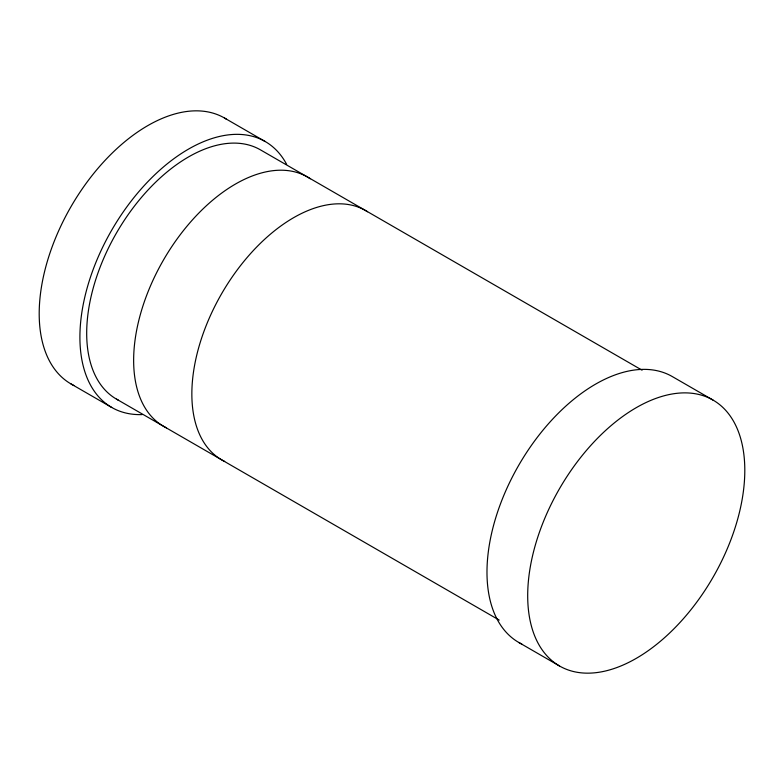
<?xml version="1.0" encoding="UTF-8"?>
<svg xmlns="http://www.w3.org/2000/svg" width="784" height="784" viewBox="0 0 784 784"><rect width="100%" height="100%" fill="white"/><g stroke="black" fill="none" stroke-linecap="round" stroke-linejoin="round"><path stroke-width="1.18" d="M224.508 118.031L265.217 141.541M713.009 400.065A153.517 88.631 -60 0 0 531.395 561.109A153.517 88.631 -60 0 0 664.342 637.872A153.517 88.631 -60 0 0 713.009 400.065L672.3 376.565A153.517 88.631 -60 0 0 517.293 467.793A153.517 88.631 -60 0 0 521.83 644.085M642.076 370.195L260.425 149.842A143.923 83.094 -60 0 0 115.522 234.651A143.923 83.094 -60 0 0 118.492 400.222M116.502 399.125L499.212 620.085M70.991 383.935L111.7 407.435M518.783 642.459L559.492 665.969M166.463 427.839A143.923 83.094 -60 0 1 163.454 260.043A143.923 83.094 -60 0 1 310.268 178.762M224.675 461.443A143.923 83.094 -60 0 1 221.166 294.51A143.923 83.094 -60 0 1 367.529 211.739M142.169 414.589A153.517 88.631 -60 0 1 111.7 230.173A153.517 88.631 -60 0 1 286.65 164.346M74.049 385.561A153.517 88.631 -60 0 1 70.491 207.535A153.517 88.631 -60 0 1 226.478 119.227"/></g></svg>
